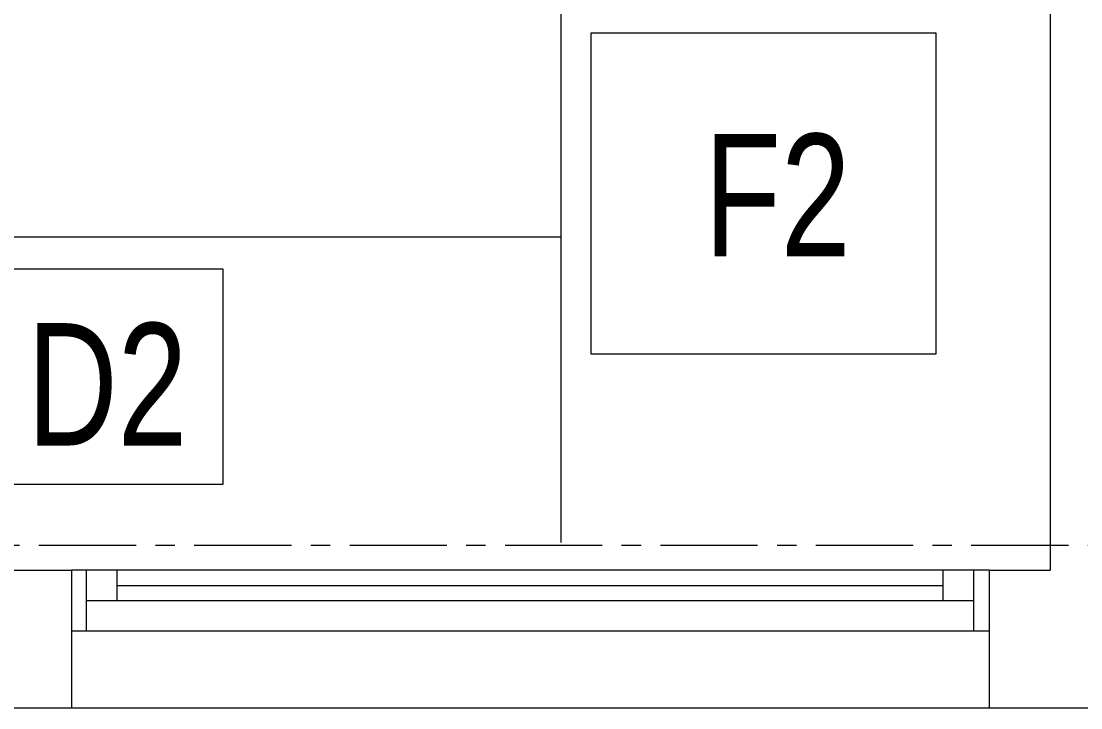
# Model space of a CAD drawing. Header units: millimetres. Extents: x 26027 to 581921, y 7230 to 233891.
# Drawn here: x 563317 to 565049, y 127680 to 128803 of the extents above; entities that cross this region are included whole.
import ezdxf

# ---------------------------------------------------------------- set-up
doc = ezdxf.new("R2010")
doc.units = ezdxf.units.MM
doc.header["$LTSCALE"] = 5
doc.linetypes.add('CENTER', pattern=[50.8, 31.75, -6.35, 6.35, -6.35])
doc.linetypes.add('HIDDEN2', pattern=[0.1875, 0.125, -0.0625])
for name, color, linetype, lineweight in [('Aluminum', 7, 'Continuous', 5), ('Medical Equipment and Furniture', 163, 'Continuous', 0), ('Proj', 7, 'HIDDEN2', 5), ('Walls', 32, 'Continuous', 5)]:
    doc.layers.add(name, color=color, linetype=linetype, lineweight=lineweight)
doc.layers.add('axes', color=9, linetype='Continuous')
doc.styles.add('X3G_ENTITY_2587EA', font='swisscl.ttf', dxfattribs={"height": 200})

msp = doc.modelspace()

# ---------------------------------------------------------------- linework, layer by layer
at = {"layer": 'Aluminum'}
for p, q in [((564898.8, 127905.3, 0), (563398.8, 127905.3, 0)), ((563423.8, 127805.3, 0), (563423.8, 127905.3, 0)), ((563473.8, 127855.3, 0), (563473.8, 127905.3, 0)), ((564823.8, 127855.3, -4.7), (564823.8, 127905.3, -4.7)), ((564873.8, 127805.3, -4.7), (564873.8, 127905.3, -4.7)), ((563473.8, 127880.3, 0), (564823.8, 127880.3, 0)), ((564873.8, 127855.3, 0), (563423.8, 127855.3, 0)), ((564898.8, 127805.3, 0), (563398.8, 127805.3, 0))]:
    msp.add_line(p, q, dxfattribs=at)
at = {"layer": 'axes', "linetype": 'CENTER', "lineweight": 0}
msp.add_line((581030.5, 127945.3, 2.4), (449113.3, 127945.3, 2.4), dxfattribs=at)
at = {"layer": 'Medical Equipment and Furniture'}
msp.add_line((559413.8, 128450.3, 0), (564198.8, 128450.3, 0), dxfattribs=at)
at = {"layer": 'Medical Equipment and Furniture', "elevation": 0}
msp.add_lwpolyline([(564198.8, 132730.3), (564198.8, 127950.3)], dxfattribs=at)
for points in [[(564248.3, 128783.3), (564812, 128783.3), (564812, 128258.1), (564248.3, 128258.1)], [(563267.9, 128397.8), (563646.3, 128397.8), (563646.3, 128045.2), (563267.9, 128045.2)]]:
    msp.add_lwpolyline(points, close=True, dxfattribs=at)
at = {"layer": 'Proj'}
msp.add_line((563398.8, 127680.3, 0), (564898.8, 127680.3, 0), dxfattribs=at)
at = {"layer": 'Walls'}
for p, q in [((561423.8, 127905.3, 0), (563398.8, 127905.3, 0)), ((563398.8, 127905.3, 0), (563398.8, 127680.3, 0)), ((564898.8, 127905.3, 0), (564998.8, 127905.3, 0)), ((564898.8, 127905.3, 0), (564898.8, 127680.3, 0)), ((561423.8, 127680.3, 0), (563398.8, 127680.3, 0)), ((564898.8, 127680.3, 0), (566873.8, 127680.3, 0))]:
    msp.add_line(p, q, dxfattribs=at)
at = {"layer": 'Walls', "elevation": 0}
msp.add_lwpolyline([(564998.8, 132730.3), (564998.8, 127905.3)], dxfattribs=at)

# ---------------------------------------------------------------- texts
at = {"layer": 'Medical Equipment and Furniture', "char_height": 200, "attachment_point": 2, "style": 'X3G_ENTITY_2587EA'}
for s, insert in [('F2', (564552.9, 128618.3, 0)), ('D2', (563457.5, 128309, 0))]:
    msp.add_mtext(s, dxfattribs=dict(at, insert=insert))

doc.saveas('drawing.dxf')
